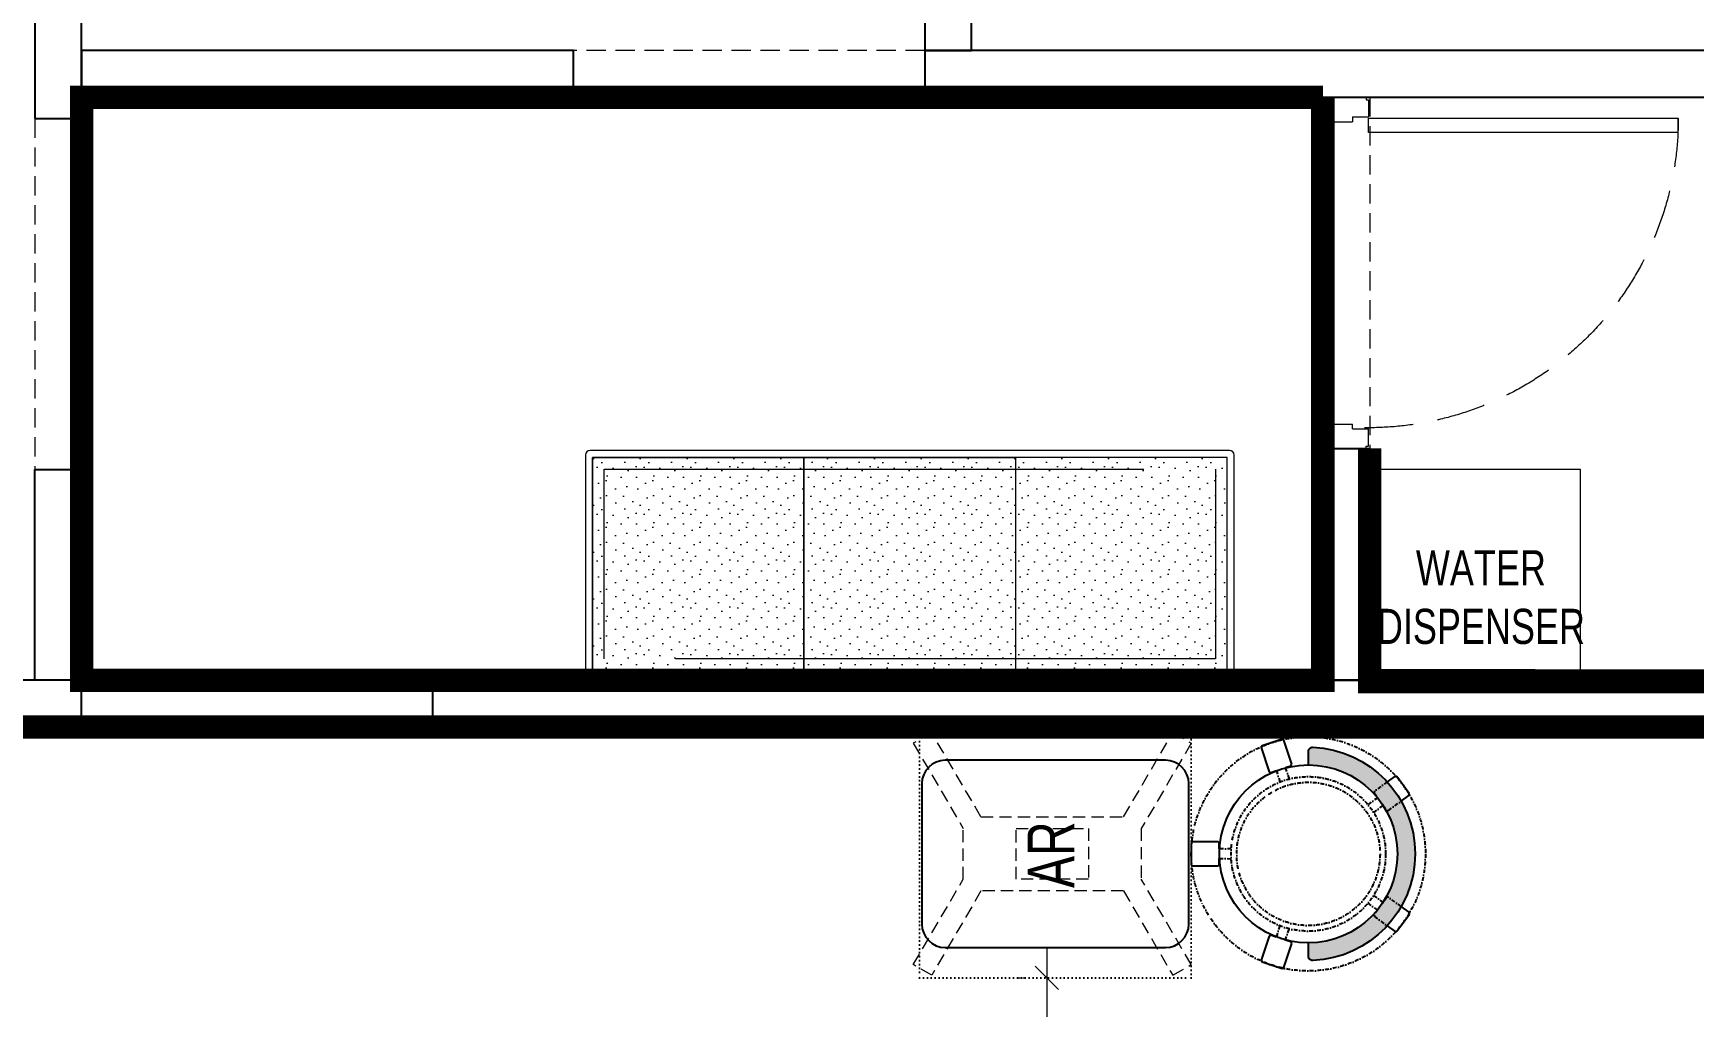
# Model space of a CAD drawing. Header units: feet. Extents: x 6770672 to 6780372, y -5590075 to -5575168.
# Drawn here: x 6773518 to 6777064, y -5579057 to -5576978 of the extents above; entities that cross this region are included whole.
import ezdxf

# ---------------------------------------------------------------- set-up
doc = ezdxf.new("R2010")
doc.units = ezdxf.units.FT
doc.header["$LTSCALE"] = 33
doc.header["$MEASUREMENT"] = 0
doc.header["$PDMODE"] = 3
doc.header["$PDSIZE"] = -1
for name, pattern in [('a_p6_plan_L18$0$HIDDEN', [0.375, 0.25, -0.125]), ('ACAD_ISO03W100', [30, 12, -18]), ('DASHDOT2', [0.5, 0.25, -0.125, 0, -0.125]), ('DOT', [0.25, 0, -0.25]), ('DOT2', [0.125, 0, -0.125]), ('HIDDEN2', [4.7624999999999975, 3.174999999999998, -1.587499999999999])]:
    doc.linetypes.add(name, pattern=pattern)
for name, color, linetype, lineweight in [('Door', 2, 'Continuous', 13), ('HATCH', 9, 'Continuous', 9), ('LENS-CURTAIN', 5, 'a_p6_plan_L18$0$HIDDEN', 9), ('LENS-DIM', 252, 'Continuous', 5), ('LENS-DOOR', 34, 'Continuous', 20), ('LENS-HATCH', 251, 'Continuous', 5), ('LENS-PARTITION', 21, 'Continuous', 25), ('LENS-TEXT', 31, 'Continuous', 5), ('LK-FF&E FLOOR', 1, 'Continuous', 9), ('LK-FF&E WALL', 1, 'Continuous', 9), ('LK-FLUTTED FINISH', 20, 'Continuous', 30), ('LK-MIRROR', 133, 'Continuous', 13), ('LK-TILES FINISH', 251, 'Continuous', 5), ('LN-ELEVATION-1', 81, 'Continuous', 25), ('LN-ELEVATION-2', 103, 'Continuous', 20), ('LN-ELEVATION-4', 145, 'Continuous', 13), ('LN-ELEVATION-5', 167, 'Continuous', 5)]:
    doc.layers.add(name, color=color, linetype=linetype, lineweight=lineweight)
doc.layers.add('LAMINATE FINISH', color=80, linetype='Continuous')
doc.styles.add('LK TXT', font='GILC____.TTF', dxfattribs={"height": 100})
doc.styles.get("Standard").update_dxf_attribs({"font": 'GILC____.TTF'})
doc.dimstyles.new('100MM', dxfattribs={"dimtxt": 100, "dimasz": 50, "dimexe": 65, "dimexo": 65, "dimtad": 1, "dimdec": 0, "dimtxsty": 'Standard', "dimblk": 'OBLIQUE', "dimcen": 2.5, "dimdle": 65, "dimclrd": 256, "dimclre": 256, "dimclrt": 1, "dimadec": 0, "dimazin": 0, "dimtfac": 1, "dimtdec": 0, "dimtmove": 1, "dimatfit": 3, "dimfxl": 1, "dimlwd": -1, "dimlwe": -1, "dimarcsym": 0})

# ---------------------------------------------------------------- blocks, each defined once
blk = doc.blocks.new('*U34')
at = {"layer": 'LENS-DOOR'}
for p, q in [((548121.7424194189, 1779235.250802667), (548121.7424194121, 1778573.792470707)), ((548121.7424194189, 1779235.250802667), (548152.9924194244, 1779235.250802653)), ((548152.9924193986, 1778573.792470693), (548152.9924194244, 1779235.250802653)), ((547447.2632527449, 1778568.584137414), (547452.4715860604, 1778568.584137391)), ((547447.2632527215, 1778484.134138707), (547447.2632527449, 1778568.584137414)), ((547452.4715860653, 1778573.792470743), (547488.9299194093, 1778573.792470734)), ((547452.4715860604, 1778568.584137391), (547452.4715860653, 1778573.792470743)), ((547488.9299193954, 1778539.938304132), (547488.9299194093, 1778573.792470734)), ((547488.9299193954, 1778539.938304132), (547499.3465860662, 1778539.938304113)), ((547499.3465860639, 1778478.925805386), (547499.3465860662, 1778539.938304113)), ((548121.7424194121, 1778573.792470707), (548152.9924193986, 1778573.792470693)), ((548145.179919409, 1778478.925805326), (548145.179919395, 1778539.938304067)), ((548155.5965860611, 1778539.938304095), (548145.179919395, 1778539.938304067)), ((548192.054919424, 1778573.792470725), (548155.5965860707, 1778573.792470693)), ((548155.5965860611, 1778539.938304095), (548155.5965860707, 1778573.792470693)), ((548192.0549194146, 1778568.584137372), (548192.054919424, 1778573.792470725)), ((548197.2632527373, 1778568.584137372), (548192.0549194146, 1778568.584137372)), ((548197.2632527256, 1778484.134138697), (548197.2632527373, 1778568.584137372)), ((547447.2632527215, 1778484.134138707), (547452.4715860627, 1778484.134138707)), ((547452.4715860627, 1778478.925805396), (547452.4715860627, 1778484.134138707)), ((547452.4715860627, 1778478.925805396), (547499.3465860639, 1778478.925805386)), ((548192.0549194006, 1778478.925805345), (548145.179919409, 1778478.925805326)), ((548192.0549194006, 1778478.925805345), (548192.0549194006, 1778484.134138698)), ((548197.2632527256, 1778484.134138697), (548192.0549194006, 1778484.134138698))]:
    blk.add_line(p, q, dxfattribs=at)
at = {"layer": 'LENS-DOOR', "color": 7, "linetype": 'HIDDEN2'}
blk.add_ellipse((548152.9924193986, 1778573.792470693), major_axis=(-661.4583333306382, 0.003443102111827), ratio=0.9999999979146821, start_param=-1.570791121506941, end_param=0.0512086788949202, dxfattribs=at)
blk = doc.blocks.new('AR')
at = {"layer": 'LN-ELEVATION-2', "linetype": 'DOT', "lineweight": 25}
blk.add_lwpolyline([(0, 13.41378593863919), (530, 13.41378593863919), (530, 593.4137859386392), (0, 593.4137859386392)], close=True, dxfattribs=at)
at = {"layer": 'LN-ELEVATION-2', "lineweight": 25}
blk.add_lwpolyline([(465, 68.22063546301797), (465, 538.2206354630179, 0.4142135623730951), (415, 588.2206354630177), (115, 588.2206354630177, 0.4142135623730951), (65, 538.2206354630179), (65, 68.22063546301797, 0.4142135623730951), (115, 18.22063546301797), (415, 18.22063546301797, 0.4142135623730951)], format="xyb", close=True, dxfattribs=at)
at = {"layer": 'LN-ELEVATION-4', "linetype": 'HIDDEN2', "ltscale": 0.25}
for points in [[(185.8456009030342, 448.8780772723258), (5.888936847448348, 554.0078910568263), (28.48512306064368, 593.350836840691), (211.0874861851335, 486.6754184374586)], [(344.154399111867, 448.8780772762837), (524.1110631600021, 554.0078910947777), (501.5148769393563, 593.3508368753828), (318.9125138223171, 486.6754184374586)], [(211.0874861851335, 486.6754184376913), (318.9125138223171, 486.6754184376913)], [(185.8456009030342, 144.472759603057), (185.8456009030342, 448.8780772723258)], [(344.154399111867, 448.8780772762837), (344.154399111867, 144.4727595990989)], [(185.8456009030342, 144.472759603057), (5.888936847448348, 39.34294581855647), (28.48512306064368, 3.46917659e-08), (211.0874861851335, 106.6754184379242)], [(344.154399111867, 144.4727595990989), (524.1110631600021, 39.34294578060508), (501.5148769393563, 0), (318.9125138223171, 106.6754184379242)], [(318.9125138223171, 106.6754184376914), (211.0874861851335, 106.6754184376914)]]:
    blk.add_lwpolyline(points, dxfattribs=at)
blk.add_lwpolyline([(210.8456009030342, 373.9866790841333), (319.154399111867, 373.9866790841333), (319.154399111867, 219.3641577917151), (210.8456009030342, 219.3641577917151)], close=True, dxfattribs=at)
blk = doc.blocks.new('DR STOOL')
at = {"layer": 'HATCH'}
h = blk.add_hatch(dxfattribs=at)
h.set_pattern_fill('ANSI36', color=250, angle=-90.00000000000001)
h.set_pattern_definition([(315, (-227.8099174643867, 917.3997257252777), (6.173926083235043, -1.683798022700468), [7.9375, -1.587499999999999, 0, -1.587499999999999])])
edge = h.paths.add_edge_path()
edge.add_line((-190.0000000041909, 4.511094e-10), (-218.6899174675346, 4.511094e-10))
edge.add_arc((-218.6899174670689, 9.120000000388245), 9.119999999940092, 177.6119845363388, 269.9999999996136, ccw=False)
edge.add_arc((-1.8626451e-09, 3.565219e-10), 228.000000002257, 2.3880154632688004, 177.6119845367313, ccw=False)
edge.add_arc((218.6899174633436, 9.120000000497384), 9.120000000051716, -90.00000000034493, 2.3880154629299, ccw=False)
edge.add_line((218.6899174633436, 4.511094e-10), (190, 4.511094e-10))
edge.add_arc((-1.8626451e-09, 4.511094e-10), 190.000000001979, -1.27e-14, 180)
at = {"layer": 'LN-ELEVATION-1', "color": 1, "ltscale": 100}
for p, q in [((-128.6221585394814, 215.4841044476634), (-165.2704676063731, 189.0243927398114)), ((-124.7228340068832, 214.8545704018979), (-128.6221585394814, 215.4841044476634)), ((-112.6981821293011, 198.1996966340157), (-124.7228340068832, 214.8545704018979)), ((124.7553772013634, 214.9803744515593), (112.5488144652918, 198.2845540212292)), ((128.7014972954057, 215.5933048763618), (124.7553772013634, 214.9803744515593)), ((128.7014972954057, 215.5933048763618), (124.7553772013634, 214.9803744515593)), ((165.1911288509145, 188.915192311113), (128.7014972954057, 215.5933048763618)), ((165.1911288509145, 188.915192311113), (128.7014972954057, 215.5933048763618)), ((-165.2704676063731, 189.0243927398114), (-165.9069543029182, 185.0820035930228)), ((-165.9069543029182, 185.0820035930228), (-153.8003208162263, 168.3135803133482)), ((153.6734594982117, 168.4294150282658), (165.7973639420234, 185.0121775862135)), ((165.7973639420234, 185.0121775862135), (165.1911288509145, 188.915192311113)), ((165.7973639420234, 185.0121775862135), (165.1911288509145, 188.915192311113)), ((191.3981811110861, -35.27656588272658), (188.0651108901948, -36.96233201187715)), ((243.0100176925771, -52.21682526778022), (191.3981811110861, -35.27656588272658)), ((-242.9550312487409, -52.24013893969095), (-244.7482102331705, -55.75945052818861)), ((-244.7482102331705, -55.75945052818861), (-230.7800458371639, -98.74904560100549)), ((-191.2928382232785, -35.45407700946089), (-242.9550312487409, -52.24013893969095)), ((-187.9259491492994, -37.1695928365807), (-191.2928382232785, -35.45407700946089)), ((-184.1424400564283, -48.81403796559607), (-187.9259491492994, -37.1695928365807)), ((-173.8639617776498, -80.4479453730819), (-177.8421125086024, -68.2044548037811)), ((177.6922140880488, -68.56540505095472), (173.8739495249465, -80.1985000452405)), ((188.0651108901948, -36.96233201187715), (184.0504167033359, -49.19388854173303)), ((230.715890809428, -98.7280946081737), (244.8123673382215, -55.78040257930116)), ((244.8123673382215, -55.78040257930116), (243.0100176925771, -52.21682526778022)), ((-230.7800458371639, -98.74904560100549), (-227.2218665438704, -100.5620286722478)), ((-227.2218665438704, -100.5620286722478), (-175.5596735184081, -83.7759667420105)), ((-175.5596735184081, -83.7759667420105), (-173.8639617776498, -80.4479453730819)), ((173.8739495249465, -80.1985000452405), (175.5794035866856, -83.5704969359358)), ((175.5794035866856, -83.5704969359358), (227.1912401677109, -100.5107563209894)), ((227.1912401677109, -100.5107563209894), (230.715890809428, -98.7280946081737)), ((-22.72193054761737, -190.2142363802995), (-25.39390889601782, -192.886214728569)), ((-25.39390889601782, -192.886214728569), (-25.39390889601782, -247.2070584567482)), ((-10.47823652112856, -190.2142363802995), (-22.72193054761737, -190.2142363802995)), ((22.78362171910703, -190.2142363802995), (9.910054048988968, -190.2142363802995)), ((25.42475448176265, -192.8553691428751), (22.78362171910703, -190.2142363802995)), ((25.42475448176265, -247.1762128710543), (25.42475448176265, -192.8553691428751)), ((-25.39390889601782, -247.2070584567482), (-22.60096735274419, -250)), ((22.60096735274419, -250), (25.42475448176265, -247.1762128710543)), ((-22.60096735274419, -250), (22.60096735274419, -250))]:
    blk.add_line(p, q, dxfattribs=at)
at = {"layer": 'LN-ELEVATION-1', "linetype": 'DASHDOT2'}
for p, q in [((-92.92521573789418, 170.8129362839827), (-112.6981821293011, 198.1996966340157)), ((112.5488144652918, 198.2845540212292), (92.69529851106927, 171.1294289919315)), ((-153.8003208162263, 168.3135803133482), (-134.1093360339291, 141.0403694751003)), ((-130.4219571123831, 140.4450534014686), (-119.9844727469608, 147.9808124662595)), ((-119.9844727469608, 147.9808124662595), (-105.3687285655178, 126.9741353208374)), ((-103.4542870586738, 159.9154408004979), (-93.52748446213081, 167.0824927485227)), ((-88.15393704269081, 139.4771787207864), (-103.4542870586738, 159.9154408004979)), ((-93.52748446213081, 167.0824927485227), (-92.92521573789418, 170.8129362839827)), ((103.6608748426661, 159.8406005539291), (88.19885099539533, 139.4487815762331)), ((92.69529851106927, 171.1294289919315), (93.26858203159645, 167.4385604566923)), ((93.26858203159645, 167.4385604566923), (103.6608748426661, 159.8406005539291)), ((105.4096150295809, 126.94019481352), (120.1194891873747, 147.8074627162714)), ((120.1194891873747, 147.8074627162714), (130.0033113472163, 140.5812532722048)), ((133.7372852512635, 141.1612321265929), (153.6734594982117, 168.4294150282658)), ((-134.1093360339291, 141.0403694751003), (-130.4219571123831, 140.4450534014686)), ((130.0033113472163, 140.5812532722048), (133.7372852512635, 141.1612321265929)), ((-159.954806596972, -40.49024384317454), (-184.1424400564283, -48.81403796559607)), ((-177.8421125086024, -68.2044548037811), (-153.4148110738024, -60.73628028803068)), ((153.3006618716754, -61.02382378749462), (177.6922140880488, -68.56540505095472)), ((184.0504167033359, -49.19388854173303), (159.8786162491887, -40.79004861696012)), ((-10.92024635523557, -164.6382343793375), (-10.47823652112856, -190.2142363802995)), ((9.910054048988968, -190.2142363802995), (10.35584833659231, -164.674698740353))]:
    blk.add_line(p, q, dxfattribs=at)
at = {"layer": 'LN-ELEVATION-1', "color": 1, "ltscale": 100}
blk.add_lwpolyline([(-190.0000000023283, 0), (-218.6899174656719, 0, -0.4264743413925903), (-227.8019973598421, 9.5, -0.959166304662544), (227.8019973593764, 9.5, -0.4264743413925903), (218.6899174647406, 0), (190.0000000013969, 0)], format="xyb", dxfattribs=at)
at = {"layer": 'LN-ELEVATION-1', "linetype": 'DASHDOT2'}
for radius in [250, 165, 153]:
    blk.add_circle((0, 0), radius, dxfattribs=at)
at = {"layer": 'LN-ELEVATION-1', "color": 1, "ltscale": 100}
blk.add_circle((0, 0), 190, dxfattribs=at)
blk = doc.blocks.new('_Oblique')
at = {"color": 0, "lineweight": -2}
blk.add_line((-0.5, -0.5), (0.5, 0.5), dxfattribs=at)
blk = doc.blocks.new('*D41')
at = {"layer": 'Defpoints', "color": 0}
for p in [(6775700.673161505, -5578995.70410882), (6775682.44858811, -5579995.413554168), (6775700.673161505, -5579995.413554168)]:
    blk.add_point(p, dxfattribs=at)
at = {"layer": 'LENS-DIM'}
blk.add_line((6775682.44858811, -5578930.704108821), (6775682.44858811, -5580060.413554167), dxfattribs=at)
at = {"layer": 'LENS-DIM', "linetype": 'DOT2'}
for p, q in [((6775635.673161506, -5578995.70410882), (6775617.44858811, -5578995.70410882)), ((6775635.673161506, -5579995.413554168), (6775617.44858811, -5579995.413554168))]:
    blk.add_line(p, q, dxfattribs=at)
at = {"layer": 'LENS-DIM', "xscale": 50, "yscale": 50, "zscale": 50}
for p, rotation in [((6775682.44858811, -5578995.70410882), 90), ((6775682.44858811, -5579995.413554168), 270)]:
    blk.add_blockref('_Oblique', p, dxfattribs=dict(at, rotation=rotation))
at = {"layer": 'LENS-DIM', "color": 1, "insert": (6775630.697134618, -5579495.558831495), "char_height": 100, "attachment_point": 5, "rotation": 90}
blk.add_mtext('1000', dxfattribs=at)
blk = doc.blocks.new('3 seater Bench 1385')
at = {"layer": 'LENS-HATCH', "lineweight": 0}
h = blk.add_hatch(dxfattribs=at)
h.set_pattern_fill('STIP1', color=177, scale=100, angle=269.9999999999999, pattern_type=2)
h.set_pattern_definition([(270, (6617025.245374651, -170439.1063060568), (100, -1.516e-13), [0, -100]), (270, (6617009.245374652, -170451.1063060568), (100, -1.516e-13), [0, -100]), (270, (6616985.245374652, -170446.1063060568), (100, -1.516e-13), [0, -100]), (270, (6616962.245374652, -170481.1063060568), (100, -1.516e-13), [0, -100]), (270, (6616998.245374652, -170478.1063060568), (100, -1.516e-13), [0, -100]), (270, (6617022.245374652, -170505.1063060568), (100, -1.516e-13), [0, -100]), (270, (6617029.245374651, -170470.1063060568), (100, -1.516e-13), [0, -100]), (270, (6616988.245374651, -170512.1063060568), (100, -1.516e-13), [0, -100]), (270, (6616956.245374652, -170507.1063060568), (100, -1.516e-13), [0, -100]), (270, (6616941.245374651, -170433.1063060568), (100, -1.516e-13), [0, -100]), (270, (6616961.245374652, -170451.1063060568), (100, -1.516e-13), [0, -100]), (270, (6616942.245374652, -170465.1063060568), (100, -1.516e-13), [0, -100]), (270, (6617006.245374652, -170526.1063060568), (100, -1.516e-13), [0, -100]), (270, (6616981.245374652, -170494.1063060568), (100, -1.516e-13), [0, -100]), (270, (6617014.245374652, -170486.1063060568), (100, -1.516e-13), [0, -100]), (270, (6617005.245374651, -170503.1063060568), (100, -1.516e-13), [0, -100]), (270, (6616978.245374651, -170467.1063060568), (100, -1.516e-13), [0, -100]), (270, (6617032.245374652, -170495.1063060568), (100, -1.516e-13), [0, -100]), (270, (6616973.245374651, -170526.1063060568), (100, -1.516e-13), [0, -100]), (270, (6616943.245374651, -170523.1063060568), (100, -1.516e-13), [0, -100])])
h.paths.add_polyline_path([(677.5000000004657, 227.5), (225.8333333334885, 227.5), (225.8333333334885, -227.5), (677.5000000004657, -227.5)])
h.paths.add_polyline_path([(-225.8333333334885, 227.5), (225.8333333334885, 227.5), (225.8333333334885, -227.5), (-225.8333333334885, -227.5)])
h.paths.add_polyline_path([(-677.5000000004657, 227.5), (-225.8333333334885, 227.5), (-225.8333333334885, -227.5), (-677.5000000004657, -227.5)])
at = {"layer": 'LN-ELEVATION-2', "ltscale": 0.5}
for points in [[(-677.5000000004657, 227.5), (-225.8333333334885, 227.5), (-225.8333333334885, -227.5), (-677.5000000004657, -227.5)], [(-225.8333333334885, 227.5), (225.8333333334885, 227.5), (225.8333333334885, -227.5), (-225.8333333334885, -227.5)], [(677.5000000004657, 227.5), (225.8333333334885, 227.5), (225.8333333334885, -227.5), (677.5000000004657, -227.5)]]:
    blk.add_lwpolyline(points, close=True, dxfattribs=at)
at = {"layer": 'LN-ELEVATION-5', "ltscale": 0.5}
blk.add_lwpolyline([(682.4999999995343, 242.5), (-682.5000000004655, 242.5, 0.4142135623730951), (-692.5000000004655, 232.5), (-692.5000000004655, -232.5, 0.4142135623730951), (-682.5000000004655, -242.5), (682.4999999995343, -242.5, 0.4142135623730951), (692.4999999995343, -232.5), (692.4999999995343, 232.5, 0.4142135623730951)], format="xyb", close=True, dxfattribs=at)
blk.add_lwpolyline([(677.4999999995343, 227.5), (-677.5000000004657, 227.5), (-677.5000000004657, -227.5), (677.4999999995343, -227.5)], close=True, dxfattribs=at)
at = {"layer": 'LN-ELEVATION-5', "linetype": 'HIDDEN2', "ltscale": 11}
blk.add_lwpolyline([(-652.5000000004657, 202.5), (652.5000000004657, 202.5), (652.5000000004657, -202.5), (-652.5000000004657, -202.5)], close=True, dxfattribs=at)

msp = doc.modelspace()

# ---------------------------------------------------------------- linework, layer by layer
at = {"layer": 'LAMINATE FINISH', "color": 85, "linetype": 'ACAD_ISO03W100', "ltscale": 0.05, "const_width": 50}
msp.add_lwpolyline([(6776271.61873503, -5577114.821644893), (6776271.618735019, -5577864.821644896)], dxfattribs=at)
at = {"layer": 'LENS-CURTAIN', "ltscale": 5}
for points in [[(6775421.61873503, -5577014.821644893), (6774671.61873503, -5577014.821644893), (6774671.61873503, -5577114.821644893), (6775421.61873503, -5577114.821644893)], [(6776371.61873503, -5577114.821644893), (6776371.61873503, -5577864.821644893), (6776271.61873503, -5577864.821644893), (6776271.61873503, -5577114.821644893)], [(6773621.61873503, -5577909.821644893), (6773621.61873503, -5577159.821644894), (6773521.61873503, -5577159.821644894), (6773521.61873503, -5577909.821644893)], [(6774371.618735031, -5578359.821644885), (6773621.61873503, -5578359.821644885), (6773621.61873503, -5578459.821644885), (6774371.618735031, -5578459.821644885)]]:
    msp.add_lwpolyline(points, close=True, dxfattribs=at)
at = {"layer": 'LENS-PARTITION'}
for points in [[(6775421.61873503, -5577014.821644893), (6775521.618735031, -5577014.821644893), (6775521.618735031, -5575470.136584015), (6775421.61873503, -5575470.136584015)], [(6773521.61873503, -5577159.821644894), (6773621.618735029, -5577159.821644894), (6773621.618735029, -5575515.136584015), (6773521.61873503, -5575515.136584015)], [(6774671.61873503, -5577114.821644894), (6774671.61873503, -5577014.821644894), (6773621.618735029, -5577014.821644894), (6773621.618735029, -5577114.821644894)], [(6778571.618735037, -5577114.821644893), (6778571.618735037, -5577014.821644893), (6775421.61873503, -5577014.821644893), (6775421.61873503, -5577114.821644893)], [(6776371.618735018, -5577864.821644896), (6776371.61873503, -5578359.821644884), (6776271.61873503, -5578359.821644884), (6776271.618735019, -5577864.821644896)], [(6773521.61873503, -5577909.821644893), (6773621.618735029, -5577909.821644893), (6773621.618735029, -5578359.821644885), (6773521.61873503, -5578359.821644885)], [(6773621.618735029, -5578359.821644885), (6772021.618735029, -5578359.821644885), (6772021.618735029, -5578459.821644885), (6773621.618735029, -5578459.821644885)], [(6774371.618735031, -5578359.821644885), (6780221.618735038, -5578359.821644884), (6780221.618735038, -5578459.821644885), (6774371.618735031, -5578459.821644885)]]:
    msp.add_lwpolyline(points, close=True, dxfattribs=at)
at = {"layer": 'LK-FF&E WALL'}
msp.add_lwpolyline([(6776371.61873503, -5577909.821644886), (6776371.61873503, -5578359.821644885), (6776821.618735031, -5578359.821644885), (6776821.618735031, -5577909.821644886)], close=True, dxfattribs=at)
at = {"layer": 'LK-FLUTTED FINISH', "linetype": 'ACAD_ISO03W100', "ltscale": 0.05, "const_width": 50}
msp.add_lwpolyline([(6780221.618735037, -5578459.821644885), (6773621.61873503, -5578459.821644885)], dxfattribs=at)
at = {"layer": 'LK-MIRROR', "linetype": 'ACAD_ISO03W100', "ltscale": 0.05, "const_width": 50}
msp.add_lwpolyline([(6773621.618735029, -5578459.821644885), (6772471.618735029, -5578459.821644885)], dxfattribs=at)
at = {"layer": 'LK-TILES FINISH', "color": 212, "linetype": 'ACAD_ISO03W100', "ltscale": 0.05, "const_width": 50}
for points in [[(6776271.618735019, -5577114.821644893), (6773621.618735029, -5577114.821644893), (6773621.61873503, -5578359.821644885), (6776271.61873503, -5578359.821644885), (6776271.618734893, -5577864.821644912)], [(6778571.618735028, -5578362.388393732), (6776371.61873503, -5578362.388393785), (6776371.618734893, -5577864.821644883)]]:
    msp.add_lwpolyline(points, dxfattribs=at)

# ---------------------------------------------------------------- block references
at = {"layer": 'Door', "xscale": -1, "rotation": 270}
msp.add_blockref('*U34', (4997795.259596995, -6125312.084897631), dxfattribs=at)
at = {"layer": 'LK-FF&E FLOOR'}
msp.add_blockref('3 seater Bench 1385', (6775389.629039635, -5578111.439179777), dxfattribs=at)
at = {"layer": 'LK-FF&E FLOOR', "rotation": 269.9999999999999}
for name, p in [('AR', (6775397.259375564, -5578465.70410882)), ('DR STOOL', (6776240.673161503, -5578730.704108819))]:
    msp.add_blockref(name, p, dxfattribs=at)

# ---------------------------------------------------------------- texts
at = {"layer": 'LENS-TEXT', "color": 0, "linetype": 'Continuous', "ltscale": 3, "insert": (6776609.066662309, -5578182.828336695), "char_height": 75, "attachment_point": 5, "style": 'LK TXT'}
msp.add_mtext_dynamic_manual_height_columns('WATER \\PDISPENSER', width=264.1621858484572, gutter_width=0.7499999999999996, heights=[0], dxfattribs=at)
at = {"layer": 'LENS-TEXT', "color": 0, "linetype": 'Continuous', "ltscale": 3, "insert": (6775691.188717445, -5578732.361145726), "char_height": 100, "attachment_point": 5, "rotation": 89.99999999999999, "style": 'LK TXT'}
msp.add_mtext_dynamic_manual_height_columns('AR', width=237.4408088319178, gutter_width=12.5, heights=[0], dxfattribs=at)

# ---------------------------------------------------------------- dimensions: what is measured, and where the dimension line sits
at = {"layer": 'LENS-DIM', "color": 2}
dim = msp.add_linear_dim(base=(6775682.44858811, -5579995.413554168), p1=(6775700.673161502, -5578995.70410882), p2=(6775700.673161502, -5579995.413554165), angle=90, dimstyle='100MM', dxfattribs=at)
dim.commit()
dim.dimension.update_dxf_attribs({"geometry": '*D41', "text_midpoint": (6775630.697134618, -5579495.558831495)})

doc.saveas('drawing.dxf')
